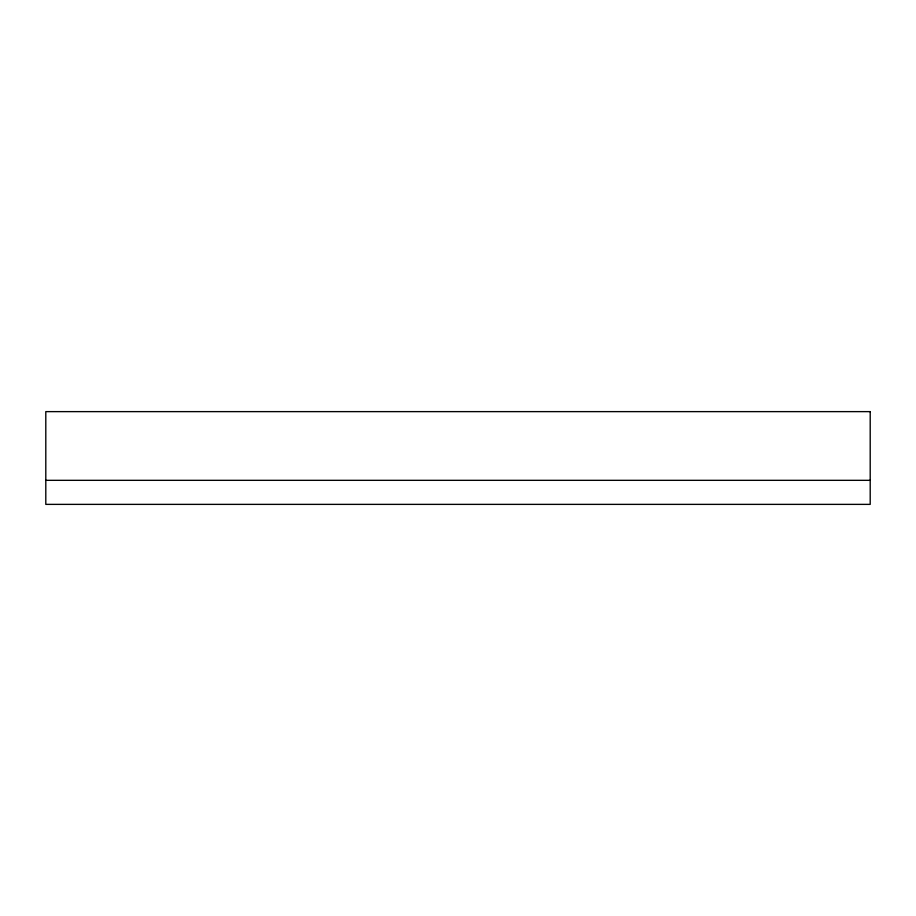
<?xml version="1.0" encoding="UTF-8"?>
<svg xmlns="http://www.w3.org/2000/svg" width="916" height="916" viewBox="0 0 916 916"><rect width="100%" height="100%" fill="white"/><g stroke="black" fill="none" stroke-linecap="round" stroke-linejoin="round"><path stroke-width="1.37" d="M45.8 480.327L870.2 480.327M870.2 411.627L45.8 411.627L45.8 504.373L870.2 504.373L870.2 411.627"/></g></svg>
